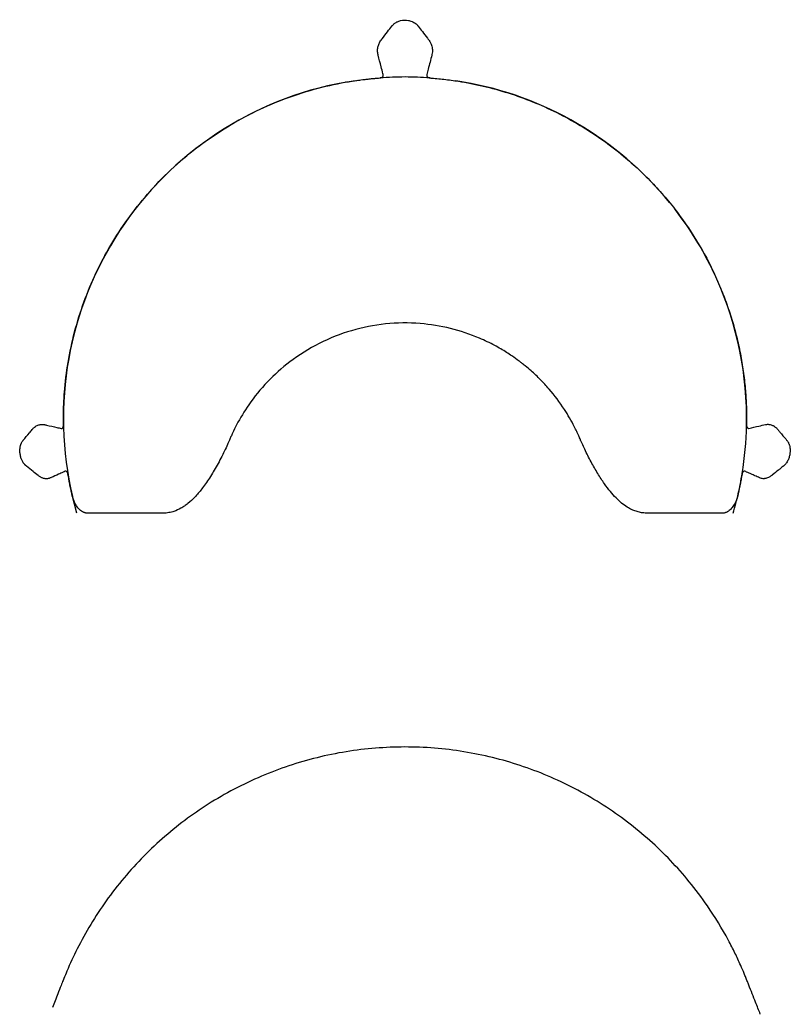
# Model space of a CAD drawing. Header units: millimetres. Extents: x 0 to 1883, y -384 to 368.
# Drawn here: x 1657 to 1882.5, y -384.2 to -93.2 of the extents above; entities that cross this region are included whole.
import ezdxf

# ---------------------------------------------------------------- set-up
doc = ezdxf.new("R2010")
doc.units = ezdxf.units.MM
doc.header["$MEASUREMENT"] = 0
doc.layers.add('Make2D$hidden$lines', color=7, linetype='Continuous', true_color=0xffffff)
doc.layers.add('Make2D$visible$lines', color=178, linetype='Continuous', true_color=0x000000)

msp = doc.modelspace()

# ---------------------------------------------------------------- linework, layer by layer
at = {"layer": 'Make2D$hidden$lines'}
for p, q in [((1752.87, -111.35), (1753.17, -111.3)), ((1753.43, -111.26), (1753.73, -111.21)), ((1753.99, -111.17), (1754.29, -111.12)), ((1754.54, -111.08), (1754.84, -111.03)), ((1755.1, -110.99), (1755.4, -110.95)), ((1755.66, -110.91), (1755.96, -110.87)), ((1756.22, -110.84), (1756.52, -110.79))]:
    msp.add_line(p, q, dxfattribs=at)
for centre, radius, start, end in [((1769.77, -210.05), 100.14, 90.0018, 94.1868), ((1769.76, -210.05), 100.14, 85.8295, 89.9982), ((1769.76, -209.91), 100, 100.1946, 193.1641), ((1769.8, -210.1), 100.19, 99.8719, 100.0464), ((1769.77, -209.91), 100, 24.2838, 37.7099), ((1769.76, -209.91), 100.01, 350.747, 358.8443)]:
    msp.add_arc(centre, radius, start, end, dxfattribs=at)
at = {"layer": 'Make2D$visible$lines'}
for p, q in [((1785.17, -111.11), (1784.69, -111.03)), ((1785.74, -111.2), (1785.24, -111.12)), ((1786.31, -111.29), (1785.8, -111.21)), ((1786.88, -111.39), (1786.36, -111.3)), ((1673.67, -237.58), (1672.4, -232.72))]:
    msp.add_line(p, q, dxfattribs=at)
for start, end in [(39.2701, 80.1283), (358.8483, 23.9665)]:
    msp.add_arc((1769.77, -209.91), 100, start, end, dxfattribs=at)
for points, knots in [([(1861.88, -171.01), (1860.36, -167.37), (1856.86, -160.26), (1851.42, -151.93), (1846.49, -145.69), (1842.51, -141.22), (1838.28, -136.99), (1833.35, -132.63), (1827.65, -128.25), (1818.96, -122.58), (1807.39, -116.84), (1795.22, -112.98), (1786.43, -111.25), (1781.9, -110.64), (1779.47, -110.38), (1778.11, -110.26), (1777.42, -110.21), (1777.06, -110.18), (1777.02, -110.18), (1776.95, -110.17), (1776.78, -110.14), (1776.56, -110.05), (1776.4, -109.93), (1776.29, -109.82), (1776.21, -109.72), (1776.15, -109.59), (1776.12, -109.46), (1776.11, -109.35), (1776.12, -109.27), (1776.13, -109.24), (1776.27, -108.68), (1776.77, -106.77), (1777.27, -104.84), (1777.64, -103.4), (1777.71, -103.1), (1777.81, -102.38), (1777.73, -101.22), (1777.32, -100.01), (1776.87, -99.27), (1776.62, -98.92), (1776.5, -98.77), (1775.91, -98.02), (1774.92, -96.74), (1773.97, -95.51), (1773.5, -94.93), (1773.44, -94.84), (1773.35, -94.73), (1773.13, -94.49), (1772.79, -94.2), (1772.33, -93.89), (1771.8, -93.63), (1771.25, -93.44), (1770.15, -93.19), (1769.03, -93.22), (1767.85, -93.57), (1767.17, -93.88), (1766.59, -94.3), (1766.26, -94.62), (1766.1, -94.8), (1766.03, -94.89), (1765.54, -95.51), (1764.54, -96.79), (1763.54, -98.09), (1762.96, -98.83), (1762.87, -98.95), (1762.69, -99.2), (1762.34, -99.76), (1762.03, -100.46), (1761.83, -101.17), (1761.75, -101.7), (1761.72, -102.25), (1761.75, -102.83), (1761.83, -103.25), (1762.18, -104.62), (1762.66, -106.45), (1763.15, -108.36), (1763.35, -109.13), (1763.37, -109.23), (1763.38, -109.27), (1763.39, -109.35), (1763.38, -109.49), (1763.33, -109.66), (1763.21, -109.84), (1763, -110.02), (1762.76, -110.13), (1762.57, -110.17), (1762.49, -110.18), (1762.43, -110.18), (1761.98, -110.22), (1761.4, -110.26), (1760.6, -110.33), (1759.77, -110.41), (1758.68, -110.53), (1757, -110.73), (1754.86, -111.02), (1750.08, -111.8), (1743.03, -113.4), (1733.96, -116.38), (1725.12, -120.26), (1716.66, -124.99), (1708.63, -130.57), (1701.13, -136.95), (1694.43, -143.91), (1688.55, -151.32), (1681.8, -161.64), (1675.24, -175.57), (1671.38, -190.31), (1670.09, -200.85), (1669.81, -206.2), (1669.76, -208.98), (1669.76, -210.59), (1669.77, -211.38), (1669.78, -211.8), (1669.78, -211.83), (1669.78, -211.89), (1669.77, -212.01), (1669.74, -212.15), (1669.7, -212.3), (1669.64, -212.44), (1669.55, -212.59), (1669.42, -212.72), (1669.28, -212.79), (1669.18, -212.8), (1669.13, -212.79), (1669.1, -212.79), (1668.68, -212.69), (1667.26, -212.37), (1665.69, -212.01), (1664.47, -211.73), (1664.21, -211.67), (1664.06, -211.64), (1663.91, -211.62), (1663.75, -211.6), (1663.57, -211.59), (1663.38, -211.59), (1663.17, -211.61), (1662.89, -211.65), (1662.51, -211.74), (1662.04, -211.93), (1661.55, -212.22), (1661.13, -212.56), (1660.87, -212.82), (1660.74, -212.97), (1660.68, -213.05), (1660.36, -213.42), (1659.45, -214.49), (1658.54, -215.58), (1657.9, -216.37), (1657.81, -216.48), (1657.68, -216.67), (1657.53, -216.92), (1657.41, -217.18), (1657.33, -217.39), (1657.25, -217.6), (1657.17, -217.91), (1657.08, -218.32), (1657.02, -218.82), (1657, -219.33), (1657.02, -219.84), (1657.09, -220.37), (1657.17, -220.78), (1657.28, -221.2), (1657.4, -221.57), (1657.57, -222.01), (1657.77, -222.41), (1657.97, -222.75), (1658.19, -223.07), (1658.38, -223.3), (1658.57, -223.51), (1658.7, -223.62), (1658.78, -223.7), (1658.85, -223.75), (1659.54, -224.31), (1660.7, -225.24), (1661.85, -226.16), (1662.4, -226.6), (1662.55, -226.72), (1662.8, -226.88), (1663.1, -227.06), (1663.41, -227.22), (1663.77, -227.36), (1664.19, -227.47), (1664.64, -227.52), (1665.1, -227.51), (1665.52, -227.43), (1665.8, -227.33), (1666.01, -227.24), (1666.82, -226.87), (1667.84, -226.42), (1668.99, -225.9), (1669.62, -225.62), (1670.04, -225.43), (1670.25, -225.33), (1670.3, -225.31), (1670.38, -225.29), (1670.5, -225.31), (1670.62, -225.36), (1670.78, -225.48), (1670.92, -225.67), (1671.02, -225.89), (1671.06, -226.04), (1671.08, -226.13), (1671.09, -226.17), (1671.18, -226.72), (1671.3, -227.43), (1671.48, -228.37), (1671.65, -229.3), (1671.89, -230.44), (1672.1, -231.42), (1672.22, -231.97), (1672.28, -232.21), (1672.32, -232.41), (1672.39, -232.69), (1672.54, -233.23), (1672.86, -234.14), (1673.42, -235.23), (1674.03, -236.07), (1674.58, -236.63), (1675, -236.97), (1675.36, -237.2), (1675.66, -237.35), (1675.88, -237.44), (1676.08, -237.5), (1676.28, -237.55), (1676.44, -237.57), (1676.58, -237.58), (1676.66, -237.59), (1676.76, -237.59), (1677.38, -237.59), (1678.9, -237.59), (1681.53, -237.59), (1683.79, -237.59), (1685.31, -237.59), (1685.86, -237.59), (1686.42, -237.59), (1687.01, -237.59), (1687.62, -237.59), (1688.45, -237.59), (1689.51, -237.59), (1690.82, -237.59), (1692.59, -237.59), (1694.83, -237.59), (1697, -237.59), (1698.35, -237.59), (1698.81, -237.59), (1698.93, -237.59), (1699.51, -237.58), (1700.6, -237.48), (1702.35, -237.04), (1703.88, -236.35), (1705.22, -235.51), (1706.6, -234.47), (1708.34, -232.83), (1710, -230.86), (1711.39, -228.97), (1712.93, -226.67), (1714.83, -223.49), (1716.56, -220.16), (1717.66, -217.81), (1718.13, -216.74), (1718.39, -216.15), (1718.59, -215.67), (1718.89, -214.99), (1719.48, -213.67), (1721.05, -210.49), (1724.2, -205.29), (1729.33, -198.99), (1736.22, -192.82), (1744.49, -187.64), (1754, -183.87), (1764.03, -181.9), (1773.84, -181.79), (1783.13, -183.3), (1790.39, -185.72), (1795.79, -188.31), (1798.9, -190.13), (1801.26, -191.68), (1802.72, -192.72), (1804.01, -193.7), (1805.2, -194.65), (1806.59, -195.83), (1808.07, -197.19), (1809.42, -198.51), (1810.7, -199.86), (1813.18, -202.64), (1815.64, -205.92), (1817.96, -209.7), (1819.02, -211.64), (1819.8, -213.2), (1820.27, -214.18), (1820.66, -215.05), (1820.91, -215.64), (1821.09, -216.05), (1821.32, -216.6), (1821.73, -217.52), (1822.68, -219.59), (1824.18, -222.53), (1826.12, -225.91), (1828, -228.81), (1829.79, -231.2), (1831.46, -233.08), (1833.11, -234.63), (1834.65, -235.76), (1836.08, -236.55), (1837.16, -236.98), (1838.04, -237.25), (1838.69, -237.39), (1839.36, -237.5), (1839.99, -237.56), (1840.41, -237.57), (1840.93, -237.57), (1842.64, -237.57), (1844.85, -237.57), (1847.28, -237.57), (1848.85, -237.57), (1850.45, -237.57), (1852.14, -237.57), (1853.95, -237.57), (1857.04, -237.57), (1860.02, -237.57), (1862.36, -237.57), (1862.91, -237.57), (1863.09, -237.56), (1863.29, -237.53), (1863.5, -237.47), (1863.65, -237.43), (1863.83, -237.35), (1864.06, -237.24), (1864.36, -237.07), (1864.74, -236.79), (1865.17, -236.4), (1865.59, -235.91), (1865.97, -235.39), (1866.31, -234.81), (1866.58, -234.26), (1866.81, -233.71), (1866.96, -233.27), (1867.07, -232.93), (1867.13, -232.68), (1867.2, -232.42), (1867.33, -231.82), (1867.57, -230.73), (1867.82, -229.53), (1868.02, -228.5), (1868.2, -227.5), (1868.34, -226.72), (1868.43, -226.16), (1868.44, -226.11), (1868.46, -226.03), (1868.5, -225.89), (1868.58, -225.7), (1868.68, -225.54), (1868.79, -225.42), (1868.89, -225.35), (1869.01, -225.3), (1869.13, -225.28), (1869.22, -225.29), (1869.43, -225.39), (1870.08, -225.68), (1871.06, -226.12), (1872.31, -226.68), (1873.12, -227.04), (1873.74, -227.33), (1874.09, -227.44), (1874.53, -227.5), (1874.87, -227.5), (1875.21, -227.47), (1875.65, -227.38), (1876.3, -227.13), (1876.8, -226.82), (1877.17, -226.54), (1877.87, -225.98), (1878.76, -225.27), (1879.78, -224.44), (1880.28, -224.04), (1880.56, -223.82), (1880.65, -223.75), (1880.69, -223.72), (1880.77, -223.65), (1880.97, -223.47), (1881.23, -223.18), (1881.53, -222.77), (1881.87, -222.17), (1882.22, -221.31), (1882.46, -220.24), (1882.54, -219.03), (1882.42, -218.08), (1882.21, -217.41), (1882.08, -217.1), (1881.94, -216.81), (1881.8, -216.59), (1881.69, -216.45), (1881.6, -216.33), (1881.18, -215.82), (1880.63, -215.15), (1879.93, -214.32), (1879.42, -213.71), (1879.04, -213.26), (1878.84, -213.03), (1878.78, -212.96), (1878.67, -212.83), (1878.46, -212.62), (1878.19, -212.38), (1877.88, -212.16), (1877.55, -211.96), (1877.16, -211.78), (1876.74, -211.65), (1876.3, -211.58), (1875.89, -211.57), (1875.57, -211.6), (1875.4, -211.63), (1875.33, -211.64), (1874.67, -211.79), (1873.04, -212.17), (1871.41, -212.54), (1870.41, -212.77), (1870.38, -212.77), (1870.32, -212.77), (1870.25, -212.76), (1870.16, -212.73), (1870.06, -212.66), (1869.94, -212.53), (1869.84, -212.34), (1869.77, -212.13), (1869.75, -211.96), (1869.74, -211.85), (1869.74, -211.76), (1869.75, -211.46), (1869.75, -211.08), (1869.76, -210.6), (1869.76, -209.86), (1869.75, -208.21), (1869.67, -205.16), (1869.39, -200.93), (1868.83, -196.01), (1867.98, -190.91), (1867.05, -186.69), (1866.17, -183.33), (1865.2, -179.97), (1863.82, -175.84), (1862.55, -172.59), (1861.88, -171.01)], [0, 0, 0, 0, 11.835957, 23.742306, 29.789539, 35.674448, 41.701799, 47.724776, 55.406287, 63.248793, 78.832054, 94.054002, 101.421729, 105.691819, 107.77097, 108.753279, 109.788164, 109.831023, 109.850531, 109.889658, 110.043436, 110.394452, 110.588129, 110.636, 110.861606, 110.952846, 111.08269, 111.238135, 111.288737, 111.321701, 111.348881, 113.000183, 117.260104, 117.330025, 117.442487, 118.18805, 119.52365, 120.896434, 121.967997, 122.13498, 122.177388, 122.550012, 124.994621, 127.038856, 127.203709, 127.237109, 127.3605, 127.632853, 128.204309, 128.691616, 129.309364, 129.981761, 130.419137, 132.702774, 133.258145, 134.112674, 134.9259, 135.39703, 135.514545, 135.618959, 135.75584, 137.881852, 140.490901, 140.667372, 140.718107, 140.941964, 141.578666, 142.702045, 143.222251, 143.801258, 144.309083, 144.874362, 145.531841, 145.578587, 149.113029, 151.221939, 151.48098, 151.499341, 151.538396, 151.616217, 151.74348, 151.939593, 152.159958, 152.392744, 152.751725, 152.930466, 152.974568, 153.001548, 153.109849, 154.309229, 154.771508, 155.522467, 156.79293, 158.063045, 160.60197, 163.254923, 172.593785, 182.287326, 191.861946, 201.529371, 211.314971, 221.166339, 231.033224, 240.254349, 249.536678, 267.967415, 286.25443, 295.047563, 299.812667, 302.29689, 303.401182, 304.643776, 304.65579, 304.673921, 304.734003, 304.839907, 305.02712, 305.162548, 305.291354, 305.505106, 305.68038, 305.838988, 305.961857, 305.978545, 305.995287, 306.033371, 307.275017, 310.376705, 310.861392, 311.022052, 311.173299, 311.323646, 311.473304, 311.652737, 311.864179, 312.045334, 312.288011, 312.718869, 313.221215, 313.801742, 314.40367, 314.838819, 314.917261, 314.996182, 315.135222, 316.394137, 319.21114, 319.386964, 319.436099, 319.641347, 320.073596, 320.311507, 320.515033, 320.725506, 320.985537, 321.477753, 321.983607, 322.499849, 323.011526, 323.524189, 324.087982, 324.253088, 324.851942, 325.227187, 325.685306, 326.1727, 326.426414, 326.83407, 327.084864, 327.269599, 327.35073, 327.425912, 327.511711, 330.01342, 331.884922, 331.945045, 332.117384, 332.464807, 332.835796, 333.165139, 333.516773, 333.980801, 334.457859, 334.892099, 335.347348, 335.747959, 335.776262, 336.033072, 338.414844, 339.117608, 339.823476, 340.478508, 340.501444, 340.525436, 340.636388, 340.754379, 340.881231, 341.021483, 341.351063, 341.579305, 341.738846, 341.815499, 341.854951, 341.872478, 343.481476, 344.034557, 344.725897, 346.316717, 347.534752, 347.733182, 347.997758, 348.26612, 348.359571, 348.855691, 349.96135, 351.261962, 352.498089, 353.070021, 353.605003, 354.129822, 354.358911, 354.606764, 354.816585, 355.014199, 355.204345, 355.311171, 355.416908, 355.460672, 355.61198, 357.284164, 360.015553, 363.48287, 364.07334, 364.575684, 365.149826, 365.729229, 366.361134, 366.964273, 368.238134, 369.530066, 370.893843, 373.542051, 376.260259, 377.402026, 377.604292, 377.628128, 377.77178, 379.326551, 380.912856, 383.166937, 384.346654, 385.632872, 388.363281, 391.490259, 393.370173, 395.388015, 399.793727, 404.488197, 406.626699, 407.585924, 407.998436, 408.570284, 409.124305, 410.23246, 412.910957, 419.761802, 428.438762, 437.197316, 447.416899, 457.602692, 467.760795, 477.943249, 486.912274, 495.904035, 500.847363, 504.861549, 506.703403, 509.302437, 510.246349, 511.569293, 513.842953, 515.742682, 517.606889, 519.471255, 521.332693, 528.803827, 531.733054, 534.632197, 535.447687, 536.965881, 537.889144, 538.289331, 538.884642, 539.241588, 540.076022, 541.922202, 546.0553, 549.988194, 553.605189, 556.430025, 558.918715, 561.150021, 563.201181, 564.648447, 566.027623, 566.694727, 567.39708, 568.043568, 568.728001, 569.270736, 569.319314, 570.279069, 574.397687, 575.964593, 577.547869, 579.118102, 580.775865, 582.611456, 584.546457, 590.059024, 591.533341, 591.584668, 591.68108, 592.08235, 592.206681, 592.311596, 592.553517, 592.805951, 593.073703, 593.579258, 594.231069, 594.817684, 595.512808, 596.148622, 596.833859, 597.358421, 597.920632, 598.234632, 598.439116, 598.672164, 599.058938, 600.288016, 602.024258, 602.724517, 603.424665, 605.08237, 605.099559, 605.1353, 605.217358, 605.342224, 605.584057, 605.843065, 605.909511, 606.057847, 606.193236, 606.306122, 606.427421, 606.453784, 607.019974, 608.548737, 609.679422, 611.143269, 611.185485, 611.725917, 612.254295, 612.501068, 612.750986, 613.26487, 613.854907, 614.829044, 615.030804, 615.244953, 617.520714, 618.446418, 619.183063, 619.440089, 619.520359, 619.537005, 619.580025, 619.825006, 620.354641, 620.74508, 621.344983, 622.41002, 623.524679, 624.627681, 626.052284, 626.37589, 626.722263, 627.048057, 627.344732, 627.514527, 627.584876, 627.787976, 629.479813, 630.202141, 631.04759, 631.865687, 631.950893, 631.986054, 632.133487, 632.455247, 632.884299, 633.220793, 633.603301, 634.030507, 634.501059, 634.91298, 635.36814, 635.724233, 635.881369, 635.890867, 635.935245, 637.900498, 640.91261, 640.952876, 640.98438, 641.01576, 641.118232, 641.197905, 641.295641, 641.491468, 641.711503, 641.957371, 642.125405, 642.230173, 642.292824, 642.397802, 643.140107, 643.431231, 643.838811, 645.352825, 648.382117, 652.988462, 658.070118, 663.22226, 668.48768, 671.057185, 673.624342, 678.985528, 684.10951, 684.10951, 684.10951, 684.10951]), ([(1865.86, -237.58), (1866.14, -236.63), (1866.66, -234.73), (1867.58, -230.89), (1868.15, -227.98), (1868.47, -226.01)], [0, 0, 0, 0, 2.970401, 5.887129, 11.8668, 11.8668, 11.8668, 11.8668]), ([(1873.77, -384.23), (1873.31, -383.08), (1872.2, -380.25), (1870.94, -377.07), (1870.06, -374.85), (1869.76, -374.09), (1869.46, -373.32), (1868.89, -371.94), (1867.87, -369.55), (1866.35, -366.29), (1863.31, -360.36), (1858.98, -353.27), (1853.18, -345.55), (1845.65, -337.04), (1835.08, -327.58), (1822.97, -319.82), (1812.58, -314.8), (1804.56, -311.71), (1796.42, -309.28), (1785.21, -306.88), (1770.85, -305.58), (1756.39, -306.6), (1745.07, -308.79), (1736.75, -311.11), (1728.62, -314.1), (1720.69, -317.76), (1713.13, -322.04), (1703.68, -328.43), (1692.93, -337.72), (1682.05, -350.65), (1675, -362.32), (1671.37, -370.17), (1670.1, -373.28), (1669.55, -374.67), (1668.96, -376.16), (1667.91, -378.81), (1667.06, -380.98), (1666.53, -382.31)], [0, 0, 0, 0, 3.706414, 9.134134, 10.258374, 10.8909, 11.56183, 12.744158, 15.366459, 19.356667, 23.529475, 35.36556, 44.234335, 52.485333, 69.417653, 86.663953, 95.491529, 104.007185, 112.433568, 120.965557, 138.364465, 155.561409, 164.29707, 172.939578, 181.438244, 190.254951, 199.117175, 207.498046, 224.448878, 241.618708, 258.028667, 265.219127, 267.548583, 268.124899, 269.685552, 272.376692, 276.669425, 276.669425, 276.669425, 276.669425])]:
    msp.add_open_spline(points, degree=3, knots=knots, dxfattribs=at)

doc.saveas('drawing.dxf')
